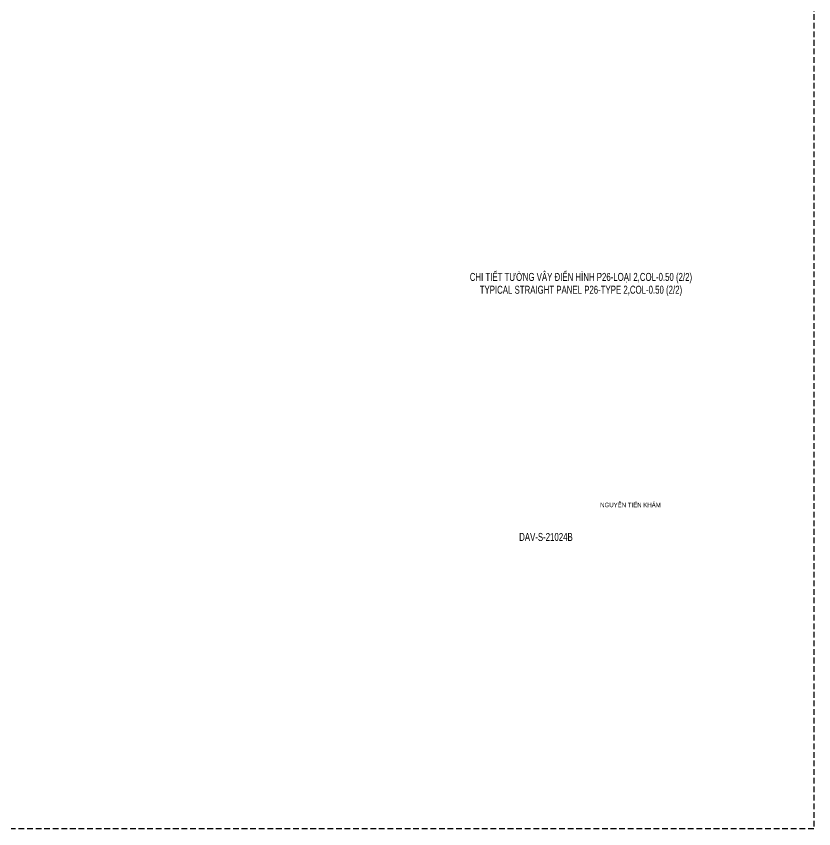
# Model space of a CAD drawing. Header units: millimetres. Extents: x 2611025 to 4139346, y -89870 to 101087.
# Drawn here: x 3635780 to 3677598, y -78018 to -35400 of the extents above; entities that cross this region are included whole.
import ezdxf
from ezdxf.enums import TextEntityAlignment as Align

# ---------------------------------------------------------------- set-up
doc = ezdxf.new("R2010")
doc.units = ezdxf.units.MM
doc.header["$LTSCALE"] = 1200
doc.linetypes.add('HIDDEN', pattern=[0.375, 0.25, -0.125])
doc.layers.add('CDC -TEXT KHUNG', color=7, linetype='Continuous')
doc.layers.add('CDC_06.TEXT', color=2, linetype='Continuous')
doc.layers.add('TCHI', color=4, linetype='HIDDEN', lineweight=30)
doc.styles.add('BIGTEXT', font='arial.ttf', dxfattribs={"width": 0.8})
doc.styles.add('KT CDC', font='arial.ttf', dxfattribs={"width": 0.85, "height": 200})
doc.styles.add('SMTEXT', font='arial.ttf', dxfattribs={"width": 0.75})

msp = doc.modelspace()

# ---------------------------------------------------------------- linework, layer by layer
at = {"layer": 'TCHI'}
msp.add_lwpolyline([(3456051.5, 17806.3), (3677598.4, 17806.3), (3677598.4, -78017.7), (3456051.5, -78017.7)], close=True, dxfattribs=at)

# ---------------------------------------------------------------- texts
at = {"layer": 'CDC -TEXT KHUNG', "style": 'KT CDC', "width": 0.85}
msp.add_text('NGUYỄN TIẾN KHẢM', height=234, dxfattribs=at).set_placement((3666398.6, -61150.3))
at = {"layer": 'CDC_06.TEXT', "color": 4, "style": 'BIGTEXT', "width": 0.7}
for s, p in [('CHI TIẾT TƯỜNG VÂY ĐIỂN HÌNH P26-LOẠI 2,COL-0.50 (2/2)', (3665390.9, -49072.8)), ('TYPICAL STRAIGHT PANEL P26-TYPE 2,COL-0.50 (2/2)', (3665390.9, -49796.1))]:
    msp.add_text(s, height=420, dxfattribs=at).set_placement(p, align=Align.MIDDLE)
at = {"layer": 'CDC_06.TEXT', "color": 2, "linetype": 'ByBlock', "style": 'SMTEXT', "width": 0.7}
msp.add_text('DAV-S-21024B', height=420, dxfattribs=at).set_placement((3663556.2, -62711.2), align=Align.MIDDLE)

doc.saveas('drawing.dxf')
